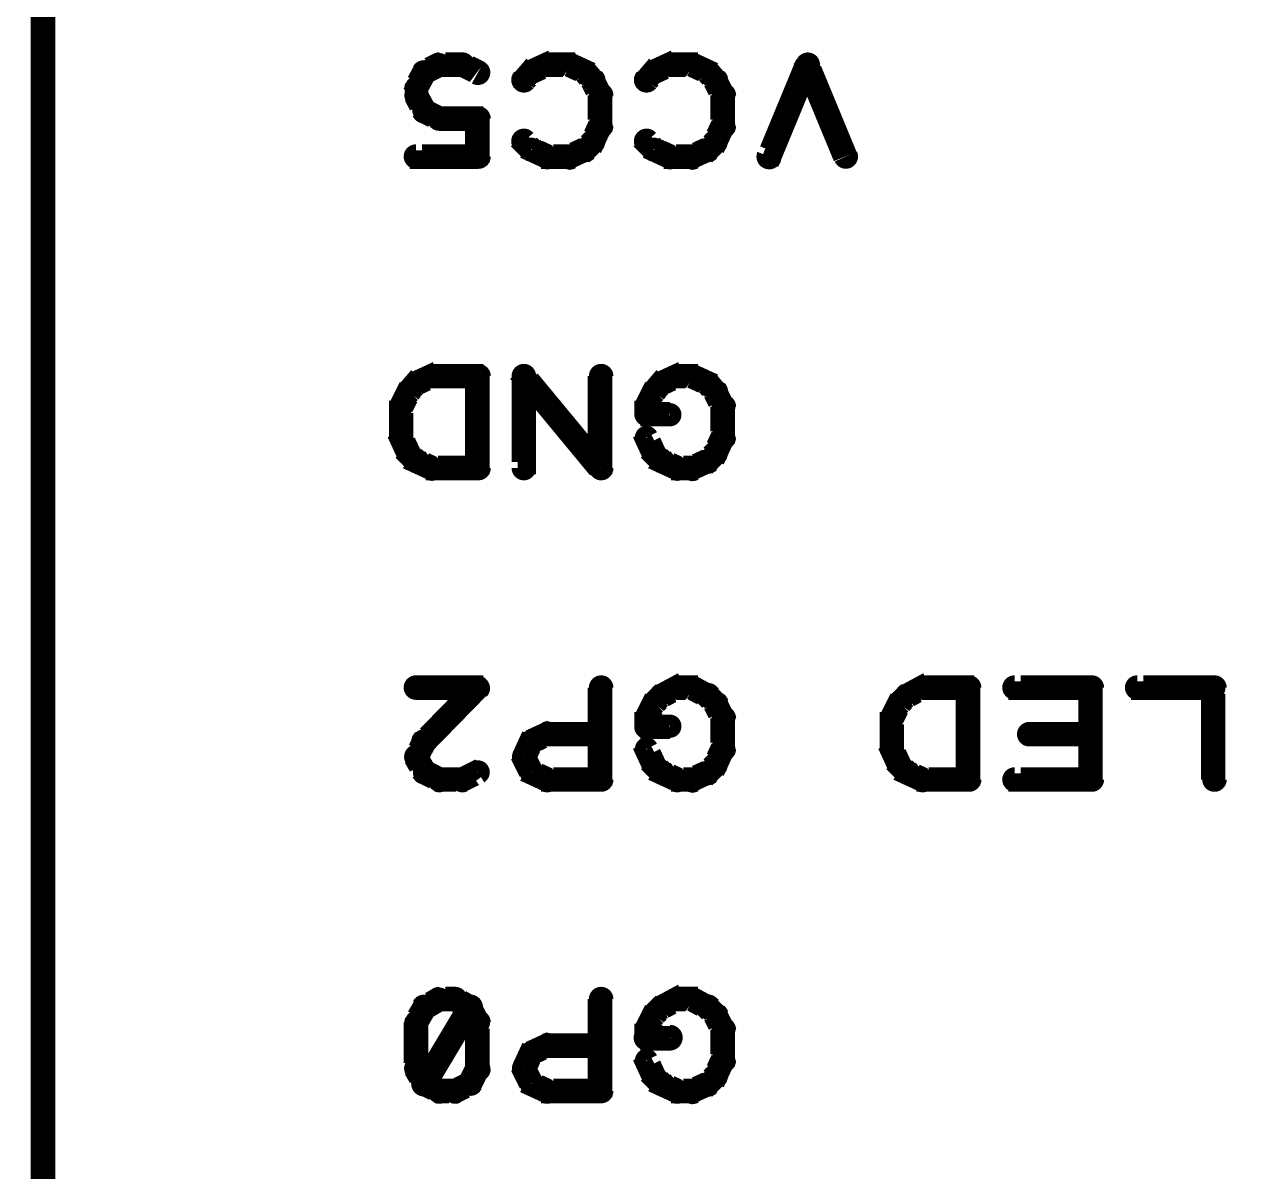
# Model space of a CAD drawing. Extents: x -1.7 to 62.6, y -2.2 to 33.2.
# Drawn here: x 29.69 to 39.73, y 15.56 to 24.91 of the extents above; entities that cross this region are included whole.
import ezdxf

# ---------------------------------------------------------------- set-up
doc = ezdxf.new("R2010")
doc.units = 0
doc.layers.add('TOP_SILK', color=1, linetype='CONTINUOUS')

msp = doc.modelspace()

# ---------------------------------------------------------------- linework, layer by layer
at = {"layer": 'TOP_SILK', "color": 2}
for points in [[(29.84, 0, 0.2, 0.2, 0), (29.84, 33.02, 0, 0, 0), (29.84, 33.02, 0.1, 0.1, 0), (29.8, 33.02, 0.1, 0.1, -1), (29.89, 33.02, 0, 0, 0), (29.84, 32.97, 0.1, 0.1, -1), (29.84, 33.07, 0, 0, 0), (29.84, 33.02, 0, 0, 0), (29.84, 33.02, 0.2, 0.2, 0), (55.24, 33.02, 0.2, 0.2, 0)], [(33.09, 24.53, 0.1, 0.1, 1), (33.05, 24.62, 0, 0, 0), (33.07, 24.58, 0, 0, 0), (33.07, 24.58, 0.2, 0.2, 0), (32.95, 24.52, 0.2, 0.2, 0), (32.95, 24.52, 0, 0, 0), (32.95, 24.52, 0.1, 0.1, 0), (32.93, 24.56, 0.1, 0.1, 1), (32.97, 24.47, 0, 0, 0)], [(33.26, 24.53, 0.1, 0.1, 1), (33.26, 24.63, 0, 0, 0), (33.26, 24.58, 0, 0, 0), (33.26, 24.58, 0.2, 0.2, 0), (33.07, 24.58, 0.2, 0.2, 0), (33.07, 24.58, 0, 0, 0), (33.07, 24.58, 0.1, 0.1, 0), (33.07, 24.63, 0.1, 0.1, 1), (33.07, 24.53, 0, 0, 0)], [(33.36, 24.47, 0.1, 0.1, 1), (33.41, 24.56, 0, 0, 0), (33.38, 24.52, 0, 0, 0), (33.38, 24.52, 0.2, 0.2, 0), (33.26, 24.58, 0.2, 0.2, 0), (33.26, 24.58, 0, 0, 0), (33.26, 24.58, 0.1, 0.1, 0), (33.28, 24.62, 0.1, 0.1, 1), (33.24, 24.53, 0, 0, 0)], [(33.8, 24.56, 0.1, 0.1, 1), (33.84, 24.47, 0, 0, 0), (33.82, 24.52, 0, 0, 0), (33.82, 24.52, 0.2, 0.2, 0), (33.95, 24.58, 0.2, 0.2, 0), (33.95, 24.58, 0, 0, 0), (33.95, 24.58, 0.1, 0.1, 0), (33.97, 24.53, 0.1, 0.1, 1), (33.93, 24.62, 0, 0, 0)], [(33.95, 24.63, 0.1, 0.1, 1), (33.95, 24.53, 0, 0, 0), (33.95, 24.58, 0, 0, 0), (33.95, 24.58, 0.2, 0.2, 0), (34.13, 24.58, 0.2, 0.2, 0), (34.13, 24.58, 0, 0, 0), (34.13, 24.58, 0.1, 0.1, 0), (34.13, 24.53, 0.1, 0.1, 1), (34.13, 24.63, 0, 0, 0)], [(34.16, 24.62, 0.1, 0.1, 1), (34.11, 24.53, 0, 0, 0), (34.13, 24.58, 0, 0, 0), (34.13, 24.58, 0.2, 0.2, 0), (34.26, 24.52, 0.2, 0.2, 0), (34.26, 24.52, 0, 0, 0), (34.26, 24.52, 0.1, 0.1, 0), (34.24, 24.47, 0.1, 0.1, 1), (34.28, 24.56, 0, 0, 0)], [(34.8, 24.56, 0.1, 0.1, 1), (34.84, 24.47, 0, 0, 0), (34.82, 24.52, 0, 0, 0), (34.82, 24.52, 0.2, 0.2, 0), (34.95, 24.58, 0.2, 0.2, 0), (34.95, 24.58, 0, 0, 0), (34.95, 24.58, 0.1, 0.1, 0), (34.97, 24.53, 0.1, 0.1, 1), (34.93, 24.62, 0, 0, 0)], [(34.95, 24.63, 0.1, 0.1, 1), (34.95, 24.53, 0, 0, 0), (34.95, 24.58, 0, 0, 0), (34.95, 24.58, 0.2, 0.2, 0), (35.13, 24.58, 0.2, 0.2, 0), (35.13, 24.58, 0, 0, 0), (35.13, 24.58, 0.1, 0.1, 0), (35.13, 24.53, 0.1, 0.1, 1), (35.13, 24.63, 0, 0, 0)], [(35.16, 24.62, 0.1, 0.1, 1), (35.11, 24.53, 0, 0, 0), (35.13, 24.58, 0, 0, 0), (35.13, 24.58, 0.2, 0.2, 0), (35.26, 24.52, 0.2, 0.2, 0), (35.26, 24.52, 0, 0, 0), (35.26, 24.52, 0.1, 0.1, 0), (35.24, 24.47, 0.1, 0.1, 1), (35.28, 24.56, 0, 0, 0)], [(36.12, 24.56, 0.1, 0.1, 1), (36.03, 24.6, 0, 0, 0), (36.07, 24.58, 0, 0, 0), (36.07, 24.58, 0.2, 0.2, 0), (35.76, 23.83, 0.2, 0.2, 0), (35.76, 23.83, 0, 0, 0), (35.76, 23.83, 0.1, 0.1, 0), (35.71, 23.85, 0.1, 0.1, 1), (35.81, 23.81, 0, 0, 0)], [(36.34, 23.81, 0.1, 0.1, 1), (36.43, 23.85, 0, 0, 0), (36.38, 23.83, 0, 0, 0), (36.38, 23.83, 0.2, 0.2, 0), (36.07, 24.58, 0.2, 0.2, 0), (36.07, 24.58, 0, 0, 0), (36.07, 24.58, 0.1, 0.1, 0), (36.12, 24.6, 0.1, 0.1, 1), (36.03, 24.56, 0, 0, 0)], [(32.99, 24.49, 0.1, 0.1, 1), (32.9, 24.54, 0, 0, 0), (32.95, 24.52, 0, 0, 0), (32.95, 24.52, 0.2, 0.2, 0), (32.88, 24.39, 0.2, 0.2, 0), (32.88, 24.39, 0, 0, 0), (32.88, 24.39, 0.1, 0.1, 0), (32.84, 24.41, 0.1, 0.1, 1), (32.93, 24.37, 0, 0, 0)], [(33.72, 24.49, 0.1, 0.1, 1), (33.8, 24.42, 0, 0, 0), (33.76, 24.45, 0, 0, 0), (33.76, 24.45, 0.2, 0.2, 0), (33.82, 24.52, 0.2, 0.2, 0), (33.82, 24.52, 0, 0, 0), (33.82, 24.52, 0.1, 0.1, 0), (33.86, 24.48, 0.1, 0.1, 1), (33.79, 24.55, 0, 0, 0)], [(34.3, 24.55, 0.1, 0.1, 1), (34.22, 24.48, 0, 0, 0), (34.26, 24.52, 0, 0, 0), (34.26, 24.52, 0.2, 0.2, 0), (34.32, 24.45, 0.2, 0.2, 0), (34.32, 24.45, 0, 0, 0), (34.32, 24.45, 0.1, 0.1, 0), (34.29, 24.42, 0.1, 0.1, 1), (34.36, 24.49, 0, 0, 0)], [(34.72, 24.49, 0.1, 0.1, 1), (34.8, 24.42, 0, 0, 0), (34.76, 24.45, 0, 0, 0), (34.76, 24.45, 0.2, 0.2, 0), (34.82, 24.52, 0.2, 0.2, 0), (34.82, 24.52, 0, 0, 0), (34.82, 24.52, 0.1, 0.1, 0), (34.86, 24.48, 0.1, 0.1, 1), (34.79, 24.55, 0, 0, 0)], [(35.3, 24.55, 0.1, 0.1, 1), (35.22, 24.48, 0, 0, 0), (35.26, 24.52, 0, 0, 0), (35.26, 24.52, 0.2, 0.2, 0), (35.32, 24.45, 0.2, 0.2, 0), (35.32, 24.45, 0, 0, 0), (35.32, 24.45, 0.1, 0.1, 0), (35.29, 24.42, 0.1, 0.1, 1), (35.36, 24.49, 0, 0, 0)], [(32.94, 24.39, 0.1, 0.1, 1), (32.84, 24.39, 0, 0, 0), (32.88, 24.39, 0, 0, 0), (32.88, 24.39, 0.2, 0.2, 0), (32.88, 24.33, 0.2, 0.2, 0), (32.88, 24.33, 0, 0, 0), (32.88, 24.33, 0.1, 0.1, 0), (32.84, 24.33, 0.1, 0.1, 1), (32.94, 24.33, 0, 0, 0)], [(34.37, 24.47, 0.1, 0.1, 1), (34.28, 24.43, 0, 0, 0), (34.32, 24.45, 0, 0, 0), (34.32, 24.45, 0.2, 0.2, 0), (34.38, 24.33, 0.2, 0.2, 0), (34.38, 24.33, 0, 0, 0), (34.38, 24.33, 0.1, 0.1, 0), (34.34, 24.31, 0.1, 0.1, 1), (34.43, 24.35, 0, 0, 0)], [(35.37, 24.47, 0.1, 0.1, 1), (35.28, 24.43, 0, 0, 0), (35.32, 24.45, 0, 0, 0), (35.32, 24.45, 0.2, 0.2, 0), (35.38, 24.33, 0.2, 0.2, 0), (35.38, 24.33, 0, 0, 0), (35.38, 24.33, 0.1, 0.1, 0), (35.34, 24.31, 0.1, 0.1, 1), (35.43, 24.35, 0, 0, 0)], [(32.93, 24.35, 0.1, 0.1, 1), (32.84, 24.31, 0, 0, 0), (32.88, 24.33, 0, 0, 0), (32.88, 24.33, 0.2, 0.2, 0), (32.95, 24.2, 0.2, 0.2, 0), (32.95, 24.2, 0, 0, 0), (32.95, 24.2, 0.1, 0.1, 0), (32.9, 24.18, 0.1, 0.1, 1), (32.99, 24.22, 0, 0, 0)], [(34.44, 24.33, 0.1, 0.1, 1), (34.34, 24.33, 0, 0, 0), (34.38, 24.33, 0, 0, 0), (34.38, 24.33, 0.2, 0.2, 0), (34.38, 24.08, 0.2, 0.2, 0), (34.38, 24.08, 0, 0, 0), (34.38, 24.08, 0.1, 0.1, 0), (34.34, 24.08, 0.1, 0.1, 1), (34.44, 24.08, 0, 0, 0)], [(35.44, 24.33, 0.1, 0.1, 1), (35.34, 24.33, 0, 0, 0), (35.38, 24.33, 0, 0, 0), (35.38, 24.33, 0.2, 0.2, 0), (35.38, 24.08, 0.2, 0.2, 0), (35.38, 24.08, 0, 0, 0), (35.38, 24.08, 0.1, 0.1, 0), (35.34, 24.08, 0.1, 0.1, 1), (35.44, 24.08, 0, 0, 0)], [(32.97, 24.25, 0.1, 0.1, 1), (32.93, 24.16, 0, 0, 0), (32.95, 24.2, 0, 0, 0), (32.95, 24.2, 0.2, 0.2, 0), (33.07, 24.14, 0.2, 0.2, 0), (33.07, 24.14, 0, 0, 0), (33.07, 24.14, 0.1, 0.1, 0), (33.05, 24.1, 0.1, 0.1, 1), (33.09, 24.18, 0, 0, 0)], [(33.07, 24.19, 0.1, 0.1, 1), (33.07, 24.09, 0, 0, 0), (33.07, 24.14, 0, 0, 0), (33.07, 24.14, 0.2, 0.2, 0), (33.38, 24.14, 0.2, 0.2, 0), (33.38, 24.14, 0, 0, 0), (33.38, 24.14, 0.1, 0.1, 0), (33.38, 24.09, 0.1, 0.1, 1), (33.38, 24.19, 0, 0, 0)], [(33.44, 24.14, 0.1, 0.1, 1), (33.34, 24.14, 0, 0, 0), (33.38, 24.14, 0, 0, 0), (33.38, 24.14, 0.2, 0.2, 0), (33.38, 23.83, 0.2, 0.2, 0), (33.38, 23.83, 0, 0, 0), (33.38, 23.83, 0.1, 0.1, 0), (33.34, 23.83, 0.1, 0.1, 1), (33.44, 23.83, 0, 0, 0)], [(34.43, 24.06, 0.1, 0.1, 1), (34.34, 24.1, 0, 0, 0), (34.38, 24.08, 0, 0, 0), (34.38, 24.08, 0.2, 0.2, 0), (34.32, 23.95, 0.2, 0.2, 0), (34.32, 23.95, 0, 0, 0), (34.32, 23.95, 0.1, 0.1, 0), (34.28, 23.97, 0.1, 0.1, 1), (34.37, 23.93, 0, 0, 0)], [(35.43, 24.06, 0.1, 0.1, 1), (35.34, 24.1, 0, 0, 0), (35.38, 24.08, 0, 0, 0), (35.38, 24.08, 0.2, 0.2, 0), (35.32, 23.95, 0.2, 0.2, 0), (35.32, 23.95, 0, 0, 0), (35.32, 23.95, 0.1, 0.1, 0), (35.28, 23.97, 0.1, 0.1, 1), (35.37, 23.93, 0, 0, 0)], [(33.79, 23.85, 0.1, 0.1, 1), (33.86, 23.93, 0, 0, 0), (33.82, 23.89, 0, 0, 0), (33.82, 23.89, 0.2, 0.2, 0), (33.76, 23.95, 0.2, 0.2, 0), (33.76, 23.95, 0, 0, 0), (33.76, 23.95, 0.1, 0.1, 0), (33.8, 23.99, 0.1, 0.1, 1), (33.72, 23.92, 0, 0, 0)], [(34.36, 23.92, 0.1, 0.1, 1), (34.29, 23.99, 0, 0, 0), (34.32, 23.95, 0, 0, 0), (34.32, 23.95, 0.2, 0.2, 0), (34.26, 23.89, 0.2, 0.2, 0), (34.26, 23.89, 0, 0, 0), (34.26, 23.89, 0.1, 0.1, 0), (34.22, 23.93, 0.1, 0.1, 1), (34.3, 23.85, 0, 0, 0)], [(34.79, 23.85, 0.1, 0.1, 1), (34.86, 23.93, 0, 0, 0), (34.82, 23.89, 0, 0, 0), (34.82, 23.89, 0.2, 0.2, 0), (34.76, 23.95, 0.2, 0.2, 0), (34.76, 23.95, 0, 0, 0), (34.76, 23.95, 0.1, 0.1, 0), (34.8, 23.99, 0.1, 0.1, 1), (34.72, 23.92, 0, 0, 0)], [(35.36, 23.92, 0.1, 0.1, 1), (35.29, 23.99, 0, 0, 0), (35.32, 23.95, 0, 0, 0), (35.32, 23.95, 0.2, 0.2, 0), (35.26, 23.89, 0.2, 0.2, 0), (35.26, 23.89, 0, 0, 0), (35.26, 23.89, 0.1, 0.1, 0), (35.22, 23.93, 0.1, 0.1, 1), (35.3, 23.85, 0, 0, 0)], [(33.93, 23.78, 0.1, 0.1, 1), (33.97, 23.87, 0, 0, 0), (33.95, 23.83, 0, 0, 0), (33.95, 23.83, 0.2, 0.2, 0), (33.82, 23.89, 0.2, 0.2, 0), (33.82, 23.89, 0, 0, 0), (33.82, 23.89, 0.1, 0.1, 0), (33.84, 23.93, 0.1, 0.1, 1), (33.8, 23.85, 0, 0, 0)], [(34.28, 23.85, 0.1, 0.1, 1), (34.24, 23.93, 0, 0, 0), (34.26, 23.89, 0, 0, 0), (34.26, 23.89, 0.2, 0.2, 0), (34.13, 23.83, 0.2, 0.2, 0), (34.13, 23.83, 0, 0, 0), (34.13, 23.83, 0.1, 0.1, 0), (34.11, 23.87, 0.1, 0.1, 1), (34.16, 23.78, 0, 0, 0)], [(34.93, 23.78, 0.1, 0.1, 1), (34.97, 23.87, 0, 0, 0), (34.95, 23.83, 0, 0, 0), (34.95, 23.83, 0.2, 0.2, 0), (34.82, 23.89, 0.2, 0.2, 0), (34.82, 23.89, 0, 0, 0), (34.82, 23.89, 0.1, 0.1, 0), (34.84, 23.93, 0.1, 0.1, 1), (34.8, 23.85, 0, 0, 0)], [(35.28, 23.85, 0.1, 0.1, 1), (35.24, 23.93, 0, 0, 0), (35.26, 23.89, 0, 0, 0), (35.26, 23.89, 0.2, 0.2, 0), (35.13, 23.83, 0.2, 0.2, 0), (35.13, 23.83, 0, 0, 0), (35.13, 23.83, 0.1, 0.1, 0), (35.11, 23.87, 0.1, 0.1, 1), (35.16, 23.78, 0, 0, 0)], [(33.38, 23.78, 0.1, 0.1, 1), (33.38, 23.88, 0, 0, 0), (33.38, 23.83, 0, 0, 0), (33.38, 23.83, 0.2, 0.2, 0), (32.88, 23.83, 0.2, 0.2, 0), (32.88, 23.83, 0, 0, 0), (32.88, 23.83, 0.1, 0.1, 0), (32.88, 23.88, 0.1, 0.1, 1), (32.88, 23.78, 0, 0, 0)], [(34.13, 23.78, 0.1, 0.1, 1), (34.13, 23.88, 0, 0, 0), (34.13, 23.83, 0, 0, 0), (34.13, 23.83, 0.2, 0.2, 0), (33.95, 23.83, 0.2, 0.2, 0), (33.95, 23.83, 0, 0, 0), (33.95, 23.83, 0.1, 0.1, 0), (33.95, 23.88, 0.1, 0.1, 1), (33.95, 23.78, 0, 0, 0)], [(35.13, 23.78, 0.1, 0.1, 1), (35.13, 23.88, 0, 0, 0), (35.13, 23.83, 0, 0, 0), (35.13, 23.83, 0.2, 0.2, 0), (34.95, 23.83, 0.2, 0.2, 0), (34.95, 23.83, 0, 0, 0), (34.95, 23.83, 0.1, 0.1, 0), (34.95, 23.88, 0.1, 0.1, 1), (34.95, 23.78, 0, 0, 0)], [(32.79, 21.95, 0.1, 0.1, 1), (32.86, 21.88, 0, 0, 0), (32.82, 21.91, 0, 0, 0), (32.82, 21.91, 0.2, 0.2, 0), (32.88, 21.98, 0.2, 0.2, 0), (32.88, 21.98, 0, 0, 0), (32.88, 21.98, 0.1, 0.1, 0), (32.92, 21.94, 0.1, 0.1, 1), (32.85, 22.01, 0, 0, 0)], [(32.86, 22.02, 0.1, 0.1, 1), (32.91, 21.93, 0, 0, 0), (32.88, 21.98, 0, 0, 0), (32.88, 21.98, 0.2, 0.2, 0), (33.01, 22.04, 0.2, 0.2, 0), (33.01, 22.04, 0, 0, 0), (33.01, 22.04, 0.1, 0.1, 0), (33.03, 21.99, 0.1, 0.1, 1), (32.99, 22.08, 0, 0, 0)], [(33.01, 22.09, 0.1, 0.1, 1), (33.01, 21.99, 0, 0, 0), (33.01, 22.04, 0, 0, 0), (33.01, 22.04, 0.2, 0.2, 0), (33.38, 22.04, 0.2, 0.2, 0), (33.38, 22.04, 0, 0, 0), (33.38, 22.04, 0.1, 0.1, 0), (33.38, 21.99, 0.1, 0.1, 1), (33.38, 22.09, 0, 0, 0)], [(33.44, 22.04, 0.1, 0.1, 1), (33.34, 22.04, 0, 0, 0), (33.38, 22.04, 0, 0, 0), (33.38, 22.04, 0.2, 0.2, 0), (33.38, 21.29, 0.2, 0.2, 0), (33.38, 21.29, 0, 0, 0), (33.38, 21.29, 0.1, 0.1, 0), (33.34, 21.29, 0.1, 0.1, 1), (33.44, 21.29, 0, 0, 0)], [(34.35, 21.26, 0.1, 0.1, 1), (34.42, 21.32, 0, 0, 0), (34.38, 21.29, 0, 0, 0), (34.38, 21.29, 0.2, 0.2, 0), (33.76, 22.04, 0.2, 0.2, 0), (33.76, 22.04, 0, 0, 0), (33.76, 22.04, 0.1, 0.1, 0), (33.8, 22.07, 0.1, 0.1, 1), (33.72, 22.01, 0, 0, 0)], [(33.81, 22.04, 0.1, 0.1, 1), (33.71, 22.04, 0, 0, 0), (33.76, 22.04, 0, 0, 0), (33.76, 22.04, 0.2, 0.2, 0), (33.76, 21.29, 0.2, 0.2, 0), (33.76, 21.29, 0, 0, 0), (33.76, 21.29, 0.1, 0.1, 0), (33.71, 21.29, 0.1, 0.1, 1), (33.81, 21.29, 0, 0, 0)], [(34.44, 22.04, 0.1, 0.1, 1), (34.34, 22.04, 0, 0, 0), (34.38, 22.04, 0, 0, 0), (34.38, 22.04, 0.2, 0.2, 0), (34.38, 21.29, 0.2, 0.2, 0), (34.38, 21.29, 0, 0, 0), (34.38, 21.29, 0.1, 0.1, 0), (34.34, 21.29, 0.1, 0.1, 1), (34.44, 21.29, 0, 0, 0)], [(34.79, 21.95, 0.1, 0.1, 1), (34.86, 21.88, 0, 0, 0), (34.82, 21.91, 0, 0, 0), (34.82, 21.91, 0.2, 0.2, 0), (34.88, 21.98, 0.2, 0.2, 0), (34.88, 21.98, 0, 0, 0), (34.88, 21.98, 0.1, 0.1, 0), (34.92, 21.94, 0.1, 0.1, 1), (34.85, 22.01, 0, 0, 0)], [(34.86, 22.02, 0.1, 0.1, 1), (34.91, 21.93, 0, 0, 0), (34.88, 21.98, 0, 0, 0), (34.88, 21.98, 0.2, 0.2, 0), (35.01, 22.04, 0.2, 0.2, 0), (35.01, 22.04, 0, 0, 0), (35.01, 22.04, 0.1, 0.1, 0), (35.03, 21.99, 0.1, 0.1, 1), (34.99, 22.08, 0, 0, 0)], [(35.01, 22.09, 0.1, 0.1, 1), (35.01, 21.99, 0, 0, 0), (35.01, 22.04, 0, 0, 0), (35.01, 22.04, 0.2, 0.2, 0), (35.13, 22.04, 0.2, 0.2, 0), (35.13, 22.04, 0, 0, 0), (35.13, 22.04, 0.1, 0.1, 0), (35.13, 21.99, 0.1, 0.1, 1), (35.13, 22.09, 0, 0, 0)], [(35.16, 22.08, 0.1, 0.1, 1), (35.11, 21.99, 0, 0, 0), (35.13, 22.04, 0, 0, 0), (35.13, 22.04, 0.2, 0.2, 0), (35.26, 21.98, 0.2, 0.2, 0), (35.26, 21.98, 0, 0, 0), (35.26, 21.98, 0.1, 0.1, 0), (35.24, 21.93, 0.1, 0.1, 1), (35.28, 22.02, 0, 0, 0)], [(35.3, 22.01, 0.1, 0.1, 1), (35.22, 21.94, 0, 0, 0), (35.26, 21.98, 0, 0, 0), (35.26, 21.98, 0.2, 0.2, 0), (35.32, 21.91, 0.2, 0.2, 0), (35.32, 21.91, 0, 0, 0), (35.32, 21.91, 0.1, 0.1, 0), (35.29, 21.88, 0.1, 0.1, 1), (35.36, 21.95, 0, 0, 0)], [(32.72, 21.81, 0.1, 0.1, 1), (32.8, 21.77, 0, 0, 0), (32.76, 21.79, 0, 0, 0), (32.76, 21.79, 0.2, 0.2, 0), (32.82, 21.91, 0.2, 0.2, 0), (32.82, 21.91, 0, 0, 0), (32.82, 21.91, 0.1, 0.1, 0), (32.87, 21.89, 0.1, 0.1, 1), (32.78, 21.93, 0, 0, 0)], [(34.72, 21.81, 0.1, 0.1, 1), (34.8, 21.77, 0, 0, 0), (34.76, 21.79, 0, 0, 0), (34.76, 21.79, 0.2, 0.2, 0), (34.82, 21.91, 0.2, 0.2, 0), (34.82, 21.91, 0, 0, 0), (34.82, 21.91, 0.1, 0.1, 0), (34.87, 21.89, 0.1, 0.1, 1), (34.78, 21.93, 0, 0, 0)], [(35.37, 21.93, 0.1, 0.1, 1), (35.28, 21.89, 0, 0, 0), (35.32, 21.91, 0, 0, 0), (35.32, 21.91, 0.2, 0.2, 0), (35.38, 21.79, 0.2, 0.2, 0), (35.38, 21.79, 0, 0, 0), (35.38, 21.79, 0.1, 0.1, 0), (35.34, 21.77, 0.1, 0.1, 1), (35.43, 21.81, 0, 0, 0)], [(32.71, 21.54, 0.1, 0.1, 1), (32.81, 21.54, 0, 0, 0), (32.76, 21.54, 0, 0, 0), (32.76, 21.54, 0.2, 0.2, 0), (32.76, 21.79, 0.2, 0.2, 0), (32.76, 21.79, 0, 0, 0), (32.76, 21.79, 0.1, 0.1, 0), (32.81, 21.79, 0.1, 0.1, 1), (32.71, 21.79, 0, 0, 0)], [(34.71, 21.73, 0.1, 0.1, 1), (34.81, 21.73, 0, 0, 0), (34.76, 21.73, 0, 0, 0), (34.76, 21.73, 0.2, 0.2, 0), (34.76, 21.79, 0.2, 0.2, 0), (34.76, 21.79, 0, 0, 0), (34.76, 21.79, 0.1, 0.1, 0), (34.81, 21.79, 0.1, 0.1, 1), (34.71, 21.79, 0, 0, 0)], [(35.44, 21.79, 0.1, 0.1, 1), (35.34, 21.79, 0, 0, 0), (35.38, 21.79, 0, 0, 0), (35.38, 21.79, 0.2, 0.2, 0), (35.38, 21.54, 0.2, 0.2, 0), (35.38, 21.54, 0, 0, 0), (35.38, 21.54, 0.1, 0.1, 0), (35.34, 21.54, 0.1, 0.1, 1), (35.44, 21.54, 0, 0, 0)], [(34.95, 21.68, 0.1, 0.1, 1), (34.95, 21.77, 0, 0, 0), (34.95, 21.73, 0, 0, 0), (34.95, 21.73, 0.2, 0.2, 0), (34.76, 21.73, 0.2, 0.2, 0), (34.76, 21.73, 0, 0, 0), (34.76, 21.73, 0.1, 0.1, 0), (34.76, 21.77, 0.1, 0.1, 1), (34.76, 21.68, 0, 0, 0)], [(32.78, 21.39, 0.1, 0.1, 1), (32.87, 21.43, 0, 0, 0), (32.82, 21.41, 0, 0, 0), (32.82, 21.41, 0.2, 0.2, 0), (32.76, 21.54, 0.2, 0.2, 0), (32.76, 21.54, 0, 0, 0), (32.76, 21.54, 0.1, 0.1, 0), (32.8, 21.56, 0.1, 0.1, 1), (32.72, 21.52, 0, 0, 0)], [(34.78, 21.39, 0.1, 0.1, 1), (34.87, 21.43, 0, 0, 0), (34.82, 21.41, 0, 0, 0), (34.82, 21.41, 0.2, 0.2, 0), (34.76, 21.54, 0.2, 0.2, 0), (34.76, 21.54, 0, 0, 0), (34.76, 21.54, 0.1, 0.1, 0), (34.8, 21.56, 0.1, 0.1, 1), (34.72, 21.52, 0, 0, 0)], [(35.43, 21.52, 0.1, 0.1, 1), (35.34, 21.56, 0, 0, 0), (35.38, 21.54, 0, 0, 0), (35.38, 21.54, 0.2, 0.2, 0), (35.32, 21.41, 0.2, 0.2, 0), (35.32, 21.41, 0, 0, 0), (35.32, 21.41, 0.1, 0.1, 0), (35.28, 21.43, 0.1, 0.1, 1), (35.37, 21.39, 0, 0, 0)], [(32.85, 21.31, 0.1, 0.1, 1), (32.92, 21.39, 0, 0, 0), (32.88, 21.35, 0, 0, 0), (32.88, 21.35, 0.2, 0.2, 0), (32.82, 21.41, 0.2, 0.2, 0), (32.82, 21.41, 0, 0, 0), (32.82, 21.41, 0.1, 0.1, 0), (32.86, 21.45, 0.1, 0.1, 1), (32.79, 21.38, 0, 0, 0)], [(32.99, 21.24, 0.1, 0.1, 1), (33.03, 21.33, 0, 0, 0), (33.01, 21.29, 0, 0, 0), (33.01, 21.29, 0.2, 0.2, 0), (32.88, 21.35, 0.2, 0.2, 0), (32.88, 21.35, 0, 0, 0), (32.88, 21.35, 0.1, 0.1, 0), (32.91, 21.39, 0.1, 0.1, 1), (32.86, 21.31, 0, 0, 0)], [(34.85, 21.31, 0.1, 0.1, 1), (34.92, 21.39, 0, 0, 0), (34.88, 21.35, 0, 0, 0), (34.88, 21.35, 0.2, 0.2, 0), (34.82, 21.41, 0.2, 0.2, 0), (34.82, 21.41, 0, 0, 0), (34.82, 21.41, 0.1, 0.1, 0), (34.86, 21.45, 0.1, 0.1, 1), (34.79, 21.38, 0, 0, 0)], [(34.99, 21.24, 0.1, 0.1, 1), (35.03, 21.33, 0, 0, 0), (35.01, 21.29, 0, 0, 0), (35.01, 21.29, 0.2, 0.2, 0), (34.88, 21.35, 0.2, 0.2, 0), (34.88, 21.35, 0, 0, 0), (34.88, 21.35, 0.1, 0.1, 0), (34.91, 21.39, 0.1, 0.1, 1), (34.86, 21.31, 0, 0, 0)], [(35.28, 21.31, 0.1, 0.1, 1), (35.24, 21.39, 0, 0, 0), (35.26, 21.35, 0, 0, 0), (35.26, 21.35, 0.2, 0.2, 0), (35.13, 21.29, 0.2, 0.2, 0), (35.13, 21.29, 0, 0, 0), (35.13, 21.29, 0.1, 0.1, 0), (35.11, 21.33, 0.1, 0.1, 1), (35.16, 21.24, 0, 0, 0)], [(35.36, 21.38, 0.1, 0.1, 1), (35.29, 21.45, 0, 0, 0), (35.32, 21.41, 0, 0, 0), (35.32, 21.41, 0.2, 0.2, 0), (35.26, 21.35, 0.2, 0.2, 0), (35.26, 21.35, 0, 0, 0), (35.26, 21.35, 0.1, 0.1, 0), (35.22, 21.39, 0.1, 0.1, 1), (35.3, 21.31, 0, 0, 0)], [(33.38, 21.24, 0.1, 0.1, 1), (33.38, 21.34, 0, 0, 0), (33.38, 21.29, 0, 0, 0), (33.38, 21.29, 0.2, 0.2, 0), (33.01, 21.29, 0.2, 0.2, 0), (33.01, 21.29, 0, 0, 0), (33.01, 21.29, 0.1, 0.1, 0), (33.01, 21.34, 0.1, 0.1, 1), (33.01, 21.24, 0, 0, 0)], [(35.13, 21.24, 0.1, 0.1, 1), (35.13, 21.34, 0, 0, 0), (35.13, 21.29, 0, 0, 0), (35.13, 21.29, 0.2, 0.2, 0), (35.01, 21.29, 0.2, 0.2, 0), (35.01, 21.29, 0, 0, 0), (35.01, 21.29, 0.1, 0.1, 0), (35.01, 21.34, 0.1, 0.1, 1), (35.01, 21.24, 0, 0, 0)], [(32.88, 19.55, 0.1, 0.1, 1), (32.88, 19.45, 0, 0, 0), (32.88, 19.5, 0, 0, 0), (32.88, 19.5, 0.2, 0.2, 0), (33.38, 19.5, 0.2, 0.2, 0), (33.38, 19.5, 0, 0, 0), (33.38, 19.5, 0.1, 0.1, 0), (33.38, 19.45, 0.1, 0.1, 1), (33.38, 19.55, 0, 0, 0)], [(33.42, 19.46, 0.1, 0.1, 1), (33.35, 19.53, 0, 0, 0), (33.38, 19.5, 0, 0, 0), (33.38, 19.5, 0.2, 0.2, 0), (32.95, 19.06, 0.2, 0.2, 0), (32.95, 19.06, 0, 0, 0), (32.95, 19.06, 0.1, 0.1, 0), (32.91, 19.1, 0.1, 0.1, 1), (32.98, 19.02, 0, 0, 0)], [(34.44, 19.5, 0.1, 0.1, 1), (34.34, 19.5, 0, 0, 0), (34.38, 19.5, 0, 0, 0), (34.38, 19.5, 0.2, 0.2, 0), (34.38, 18.75, 0.2, 0.2, 0), (34.38, 18.75, 0, 0, 0), (34.38, 18.75, 0.1, 0.1, 0), (34.34, 18.75, 0.1, 0.1, 1), (34.44, 18.75, 0, 0, 0)], [(34.79, 19.41, 0.1, 0.1, 1), (34.86, 19.34, 0, 0, 0), (34.82, 19.37, 0, 0, 0), (34.82, 19.37, 0.2, 0.2, 0), (34.88, 19.43, 0.2, 0.2, 0), (34.88, 19.43, 0, 0, 0), (34.88, 19.43, 0.1, 0.1, 0), (34.92, 19.4, 0.1, 0.1, 1), (34.85, 19.47, 0, 0, 0)], [(34.86, 19.48, 0.1, 0.1, 1), (34.91, 19.39, 0, 0, 0), (34.88, 19.43, 0, 0, 0), (34.88, 19.43, 0.2, 0.2, 0), (35.01, 19.5, 0.2, 0.2, 0), (35.01, 19.5, 0, 0, 0), (35.01, 19.5, 0.1, 0.1, 0), (35.03, 19.45, 0.1, 0.1, 1), (34.99, 19.54, 0, 0, 0)], [(35.01, 19.55, 0.1, 0.1, 1), (35.01, 19.45, 0, 0, 0), (35.01, 19.5, 0, 0, 0), (35.01, 19.5, 0.2, 0.2, 0), (35.13, 19.5, 0.2, 0.2, 0), (35.13, 19.5, 0, 0, 0), (35.13, 19.5, 0.1, 0.1, 0), (35.13, 19.45, 0.1, 0.1, 1), (35.13, 19.55, 0, 0, 0)], [(35.16, 19.54, 0.1, 0.1, 1), (35.11, 19.45, 0, 0, 0), (35.13, 19.5, 0, 0, 0), (35.13, 19.5, 0.2, 0.2, 0), (35.26, 19.43, 0.2, 0.2, 0), (35.26, 19.43, 0, 0, 0), (35.26, 19.43, 0.1, 0.1, 0), (35.24, 19.39, 0.1, 0.1, 1), (35.28, 19.48, 0, 0, 0)], [(35.3, 19.47, 0.1, 0.1, 1), (35.22, 19.4, 0, 0, 0), (35.26, 19.43, 0, 0, 0), (35.26, 19.43, 0.2, 0.2, 0), (35.32, 19.37, 0.2, 0.2, 0), (35.32, 19.37, 0, 0, 0), (35.32, 19.37, 0.1, 0.1, 0), (35.29, 19.34, 0.1, 0.1, 1), (35.36, 19.41, 0, 0, 0)], [(36.79, 19.41, 0.1, 0.1, 1), (36.86, 19.34, 0, 0, 0), (36.82, 19.37, 0, 0, 0), (36.82, 19.37, 0.2, 0.2, 0), (36.88, 19.43, 0.2, 0.2, 0), (36.88, 19.43, 0, 0, 0), (36.88, 19.43, 0.1, 0.1, 0), (36.92, 19.4, 0.1, 0.1, 1), (36.85, 19.47, 0, 0, 0)], [(36.86, 19.48, 0.1, 0.1, 1), (36.91, 19.39, 0, 0, 0), (36.88, 19.43, 0, 0, 0), (36.88, 19.43, 0.2, 0.2, 0), (37.01, 19.5, 0.2, 0.2, 0), (37.01, 19.5, 0, 0, 0), (37.01, 19.5, 0.1, 0.1, 0), (37.03, 19.45, 0.1, 0.1, 1), (36.99, 19.54, 0, 0, 0)], [(37.01, 19.55, 0.1, 0.1, 1), (37.01, 19.45, 0, 0, 0), (37.01, 19.5, 0, 0, 0), (37.01, 19.5, 0.2, 0.2, 0), (37.38, 19.5, 0.2, 0.2, 0), (37.38, 19.5, 0, 0, 0), (37.38, 19.5, 0.1, 0.1, 0), (37.38, 19.45, 0.1, 0.1, 1), (37.38, 19.55, 0, 0, 0)], [(37.44, 19.5, 0.1, 0.1, 1), (37.34, 19.5, 0, 0, 0), (37.38, 19.5, 0, 0, 0), (37.38, 19.5, 0.2, 0.2, 0), (37.38, 18.75, 0.2, 0.2, 0), (37.38, 18.75, 0, 0, 0), (37.38, 18.75, 0.1, 0.1, 0), (37.34, 18.75, 0.1, 0.1, 1), (37.44, 18.75, 0, 0, 0)], [(38.38, 19.45, 0.1, 0.1, 1), (38.38, 19.55, 0, 0, 0), (38.38, 19.5, 0, 0, 0), (38.38, 19.5, 0.2, 0.2, 0), (37.76, 19.5, 0.2, 0.2, 0), (37.76, 19.5, 0, 0, 0), (37.76, 19.5, 0.1, 0.1, 0), (37.76, 19.55, 0.1, 0.1, 1), (37.76, 19.45, 0, 0, 0)], [(38.44, 19.5, 0.1, 0.1, 1), (38.34, 19.5, 0, 0, 0), (38.38, 19.5, 0, 0, 0), (38.38, 19.5, 0.2, 0.2, 0), (38.38, 18.75, 0.2, 0.2, 0), (38.38, 18.75, 0, 0, 0), (38.38, 18.75, 0.1, 0.1, 0), (38.34, 18.75, 0.1, 0.1, 1), (38.44, 18.75, 0, 0, 0)], [(39.38, 19.45, 0.1, 0.1, 1), (39.38, 19.55, 0, 0, 0), (39.38, 19.5, 0, 0, 0), (39.38, 19.5, 0.2, 0.2, 0), (38.76, 19.5, 0.2, 0.2, 0), (38.76, 19.5, 0, 0, 0), (38.76, 19.5, 0.1, 0.1, 0), (38.76, 19.55, 0.1, 0.1, 1), (38.76, 19.45, 0, 0, 0)], [(39.34, 18.75, 0.1, 0.1, 1), (39.44, 18.75, 0, 0, 0), (39.38, 18.75, 0, 0, 0), (39.38, 18.75, 0.2, 0.2, 0), (39.38, 19.5, 0.2, 0.2, 0), (39.38, 19.5, 0, 0, 0), (39.38, 19.5, 0.1, 0.1, 0), (39.44, 19.5, 0.1, 0.1, 1), (39.34, 19.5, 0, 0, 0)], [(34.72, 19.27, 0.1, 0.1, 1), (34.8, 19.23, 0, 0, 0), (34.76, 19.25, 0, 0, 0), (34.76, 19.25, 0.2, 0.2, 0), (34.82, 19.37, 0.2, 0.2, 0), (34.82, 19.37, 0, 0, 0), (34.82, 19.37, 0.1, 0.1, 0), (34.87, 19.35, 0.1, 0.1, 1), (34.78, 19.39, 0, 0, 0)], [(35.37, 19.39, 0.1, 0.1, 1), (35.28, 19.35, 0, 0, 0), (35.32, 19.37, 0, 0, 0), (35.32, 19.37, 0.2, 0.2, 0), (35.38, 19.25, 0.2, 0.2, 0), (35.38, 19.25, 0, 0, 0), (35.38, 19.25, 0.1, 0.1, 0), (35.34, 19.23, 0.1, 0.1, 1), (35.43, 19.27, 0, 0, 0)], [(36.72, 19.27, 0.1, 0.1, 1), (36.8, 19.23, 0, 0, 0), (36.76, 19.25, 0, 0, 0), (36.76, 19.25, 0.2, 0.2, 0), (36.82, 19.37, 0.2, 0.2, 0), (36.82, 19.37, 0, 0, 0), (36.82, 19.37, 0.1, 0.1, 0), (36.87, 19.35, 0.1, 0.1, 1), (36.78, 19.39, 0, 0, 0)], [(34.71, 19.18, 0.1, 0.1, 1), (34.81, 19.18, 0, 0, 0), (34.76, 19.18, 0, 0, 0), (34.76, 19.18, 0.2, 0.2, 0), (34.76, 19.25, 0.2, 0.2, 0), (34.76, 19.25, 0, 0, 0), (34.76, 19.25, 0.1, 0.1, 0), (34.81, 19.25, 0.1, 0.1, 1), (34.71, 19.25, 0, 0, 0)], [(35.44, 19.25, 0.1, 0.1, 1), (35.34, 19.25, 0, 0, 0), (35.38, 19.25, 0, 0, 0), (35.38, 19.25, 0.2, 0.2, 0), (35.38, 19, 0.2, 0.2, 0), (35.38, 19, 0, 0, 0), (35.38, 19, 0.1, 0.1, 0), (35.34, 19, 0.1, 0.1, 1), (35.44, 19, 0, 0, 0)], [(36.71, 19, 0.1, 0.1, 1), (36.81, 19, 0, 0, 0), (36.76, 19, 0, 0, 0), (36.76, 19, 0.2, 0.2, 0), (36.76, 19.25, 0.2, 0.2, 0), (36.76, 19.25, 0, 0, 0), (36.76, 19.25, 0.1, 0.1, 0), (36.81, 19.25, 0.1, 0.1, 1), (36.71, 19.25, 0, 0, 0)], [(34.95, 19.14, 0.1, 0.1, 1), (34.95, 19.23, 0, 0, 0), (34.95, 19.18, 0, 0, 0), (34.95, 19.18, 0.2, 0.2, 0), (34.76, 19.18, 0.2, 0.2, 0), (34.76, 19.18, 0, 0, 0), (34.76, 19.18, 0.1, 0.1, 0), (34.76, 19.23, 0.1, 0.1, 1), (34.76, 19.14, 0, 0, 0)], [(32.99, 19.04, 0.1, 0.1, 1), (32.9, 19.08, 0, 0, 0), (32.95, 19.06, 0, 0, 0), (32.95, 19.06, 0.2, 0.2, 0), (32.88, 18.93, 0.2, 0.2, 0), (32.88, 18.93, 0, 0, 0), (32.88, 18.93, 0.1, 0.1, 0), (32.84, 18.96, 0.1, 0.1, 1), (32.93, 18.91, 0, 0, 0)], [(33.72, 18.96, 0.1, 0.1, 1), (33.8, 18.91, 0, 0, 0), (33.76, 18.93, 0, 0, 0), (33.76, 18.93, 0.2, 0.2, 0), (33.82, 19.06, 0.2, 0.2, 0), (33.82, 19.06, 0, 0, 0), (33.82, 19.06, 0.1, 0.1, 0), (33.87, 19.04, 0.1, 0.1, 1), (33.78, 19.08, 0, 0, 0)], [(33.8, 19.1, 0.1, 0.1, 1), (33.84, 19.02, 0, 0, 0), (33.82, 19.06, 0, 0, 0), (33.82, 19.06, 0.2, 0.2, 0), (33.95, 19.12, 0.2, 0.2, 0), (33.95, 19.12, 0, 0, 0), (33.95, 19.12, 0.1, 0.1, 0), (33.97, 19.08, 0.1, 0.1, 1), (33.93, 19.17, 0, 0, 0)], [(33.95, 19.17, 0.1, 0.1, 1), (33.95, 19.07, 0, 0, 0), (33.95, 19.12, 0, 0, 0), (33.95, 19.12, 0.2, 0.2, 0), (34.38, 19.12, 0.2, 0.2, 0), (34.38, 19.12, 0, 0, 0), (34.38, 19.12, 0.1, 0.1, 0), (34.38, 19.07, 0.1, 0.1, 1), (34.38, 19.17, 0, 0, 0)], [(37.88, 19.17, 0.1, 0.1, 1), (37.88, 19.07, 0, 0, 0), (37.88, 19.12, 0, 0, 0), (37.88, 19.12, 0.2, 0.2, 0), (38.38, 19.12, 0.2, 0.2, 0), (38.38, 19.12, 0, 0, 0), (38.38, 19.12, 0.1, 0.1, 0), (38.38, 19.07, 0.1, 0.1, 1), (38.38, 19.17, 0, 0, 0)], [(32.93, 18.96, 0.1, 0.1, 1), (32.84, 18.91, 0, 0, 0), (32.88, 18.93, 0, 0, 0), (32.88, 18.93, 0.2, 0.2, 0), (32.95, 18.81, 0.2, 0.2, 0), (32.95, 18.81, 0, 0, 0), (32.95, 18.81, 0.1, 0.1, 0), (32.9, 18.79, 0.1, 0.1, 1), (32.99, 18.83, 0, 0, 0)], [(33.78, 18.79, 0.1, 0.1, 1), (33.87, 18.83, 0, 0, 0), (33.82, 18.81, 0, 0, 0), (33.82, 18.81, 0.2, 0.2, 0), (33.76, 18.93, 0.2, 0.2, 0), (33.76, 18.93, 0, 0, 0), (33.76, 18.93, 0.1, 0.1, 0), (33.8, 18.96, 0.1, 0.1, 1), (33.72, 18.91, 0, 0, 0)], [(34.78, 18.85, 0.1, 0.1, 1), (34.87, 18.89, 0, 0, 0), (34.82, 18.87, 0, 0, 0), (34.82, 18.87, 0.2, 0.2, 0), (34.76, 19, 0.2, 0.2, 0), (34.76, 19, 0, 0, 0), (34.76, 19, 0.1, 0.1, 0), (34.8, 19.02, 0.1, 0.1, 1), (34.72, 18.98, 0, 0, 0)], [(35.43, 18.98, 0.1, 0.1, 1), (35.34, 19.02, 0, 0, 0), (35.38, 19, 0, 0, 0), (35.38, 19, 0.2, 0.2, 0), (35.32, 18.87, 0.2, 0.2, 0), (35.32, 18.87, 0, 0, 0), (35.32, 18.87, 0.1, 0.1, 0), (35.28, 18.89, 0.1, 0.1, 1), (35.37, 18.85, 0, 0, 0)], [(36.78, 18.85, 0.1, 0.1, 1), (36.87, 18.89, 0, 0, 0), (36.82, 18.87, 0, 0, 0), (36.82, 18.87, 0.2, 0.2, 0), (36.76, 19, 0.2, 0.2, 0), (36.76, 19, 0, 0, 0), (36.76, 19, 0.1, 0.1, 0), (36.8, 19.02, 0.1, 0.1, 1), (36.72, 18.98, 0, 0, 0)], [(34.85, 18.77, 0.1, 0.1, 1), (34.92, 18.85, 0, 0, 0), (34.88, 18.81, 0, 0, 0), (34.88, 18.81, 0.2, 0.2, 0), (34.82, 18.87, 0.2, 0.2, 0), (34.82, 18.87, 0, 0, 0), (34.82, 18.87, 0.1, 0.1, 0), (34.86, 18.91, 0.1, 0.1, 1), (34.79, 18.84, 0, 0, 0)], [(35.36, 18.84, 0.1, 0.1, 1), (35.29, 18.91, 0, 0, 0), (35.32, 18.87, 0, 0, 0), (35.32, 18.87, 0.2, 0.2, 0), (35.26, 18.81, 0.2, 0.2, 0), (35.26, 18.81, 0, 0, 0), (35.26, 18.81, 0.1, 0.1, 0), (35.22, 18.85, 0.1, 0.1, 1), (35.3, 18.77, 0, 0, 0)], [(36.85, 18.77, 0.1, 0.1, 1), (36.92, 18.85, 0, 0, 0), (36.88, 18.81, 0, 0, 0), (36.88, 18.81, 0.2, 0.2, 0), (36.82, 18.87, 0.2, 0.2, 0), (36.82, 18.87, 0, 0, 0), (36.82, 18.87, 0.1, 0.1, 0), (36.86, 18.91, 0.1, 0.1, 1), (36.79, 18.84, 0, 0, 0)], [(32.97, 18.85, 0.1, 0.1, 1), (32.93, 18.77, 0, 0, 0), (32.95, 18.81, 0, 0, 0), (32.95, 18.81, 0.2, 0.2, 0), (33.07, 18.75, 0.2, 0.2, 0), (33.07, 18.75, 0, 0, 0), (33.07, 18.75, 0.1, 0.1, 0), (33.05, 18.7, 0.1, 0.1, 1), (33.09, 18.79, 0, 0, 0)], [(33.07, 18.8, 0.1, 0.1, 1), (33.07, 18.7, 0, 0, 0), (33.07, 18.75, 0, 0, 0), (33.07, 18.75, 0.2, 0.2, 0), (33.26, 18.75, 0.2, 0.2, 0), (33.26, 18.75, 0, 0, 0), (33.26, 18.75, 0.1, 0.1, 0), (33.26, 18.7, 0.1, 0.1, 1), (33.26, 18.8, 0, 0, 0)], [(33.24, 18.79, 0.1, 0.1, 1), (33.28, 18.7, 0, 0, 0), (33.26, 18.75, 0, 0, 0), (33.26, 18.75, 0.2, 0.2, 0), (33.38, 18.81, 0.2, 0.2, 0), (33.38, 18.81, 0, 0, 0), (33.38, 18.81, 0.1, 0.1, 0), (33.41, 18.77, 0.1, 0.1, 1), (33.36, 18.85, 0, 0, 0)], [(33.93, 18.7, 0.1, 0.1, 1), (33.97, 18.79, 0, 0, 0), (33.95, 18.75, 0, 0, 0), (33.95, 18.75, 0.2, 0.2, 0), (33.82, 18.81, 0.2, 0.2, 0), (33.82, 18.81, 0, 0, 0), (33.82, 18.81, 0.1, 0.1, 0), (33.84, 18.85, 0.1, 0.1, 1), (33.8, 18.77, 0, 0, 0)], [(34.38, 18.7, 0.1, 0.1, 1), (34.38, 18.8, 0, 0, 0), (34.38, 18.75, 0, 0, 0), (34.38, 18.75, 0.2, 0.2, 0), (33.95, 18.75, 0.2, 0.2, 0), (33.95, 18.75, 0, 0, 0), (33.95, 18.75, 0.1, 0.1, 0), (33.95, 18.8, 0.1, 0.1, 1), (33.95, 18.7, 0, 0, 0)], [(34.99, 18.7, 0.1, 0.1, 1), (35.03, 18.79, 0, 0, 0), (35.01, 18.75, 0, 0, 0), (35.01, 18.75, 0.2, 0.2, 0), (34.88, 18.81, 0.2, 0.2, 0), (34.88, 18.81, 0, 0, 0), (34.88, 18.81, 0.1, 0.1, 0), (34.91, 18.85, 0.1, 0.1, 1), (34.86, 18.77, 0, 0, 0)], [(35.13, 18.7, 0.1, 0.1, 1), (35.13, 18.8, 0, 0, 0), (35.13, 18.75, 0, 0, 0), (35.13, 18.75, 0.2, 0.2, 0), (35.01, 18.75, 0.2, 0.2, 0), (35.01, 18.75, 0, 0, 0), (35.01, 18.75, 0.1, 0.1, 0), (35.01, 18.8, 0.1, 0.1, 1), (35.01, 18.7, 0, 0, 0)], [(35.28, 18.77, 0.1, 0.1, 1), (35.24, 18.85, 0, 0, 0), (35.26, 18.81, 0, 0, 0), (35.26, 18.81, 0.2, 0.2, 0), (35.13, 18.75, 0.2, 0.2, 0), (35.13, 18.75, 0, 0, 0), (35.13, 18.75, 0.1, 0.1, 0), (35.11, 18.79, 0.1, 0.1, 1), (35.16, 18.7, 0, 0, 0)], [(36.99, 18.7, 0.1, 0.1, 1), (37.03, 18.79, 0, 0, 0), (37.01, 18.75, 0, 0, 0), (37.01, 18.75, 0.2, 0.2, 0), (36.88, 18.81, 0.2, 0.2, 0), (36.88, 18.81, 0, 0, 0), (36.88, 18.81, 0.1, 0.1, 0), (36.91, 18.85, 0.1, 0.1, 1), (36.86, 18.77, 0, 0, 0)], [(37.38, 18.7, 0.1, 0.1, 1), (37.38, 18.8, 0, 0, 0), (37.38, 18.75, 0, 0, 0), (37.38, 18.75, 0.2, 0.2, 0), (37.01, 18.75, 0.2, 0.2, 0), (37.01, 18.75, 0, 0, 0), (37.01, 18.75, 0.1, 0.1, 0), (37.01, 18.8, 0.1, 0.1, 1), (37.01, 18.7, 0, 0, 0)], [(38.38, 18.7, 0.1, 0.1, 1), (38.38, 18.8, 0, 0, 0), (38.38, 18.75, 0, 0, 0), (38.38, 18.75, 0.2, 0.2, 0), (37.76, 18.75, 0.2, 0.2, 0), (37.76, 18.75, 0, 0, 0), (37.76, 18.75, 0.1, 0.1, 0), (37.76, 18.8, 0.1, 0.1, 1), (37.76, 18.7, 0, 0, 0)], [(33.09, 16.91, 0.1, 0.1, 1), (33.05, 17, 0, 0, 0), (33.07, 16.96, 0, 0, 0), (33.07, 16.96, 0.2, 0.2, 0), (32.95, 16.89, 0.2, 0.2, 0), (32.95, 16.89, 0, 0, 0), (32.95, 16.89, 0.1, 0.1, 0), (32.93, 16.94, 0.1, 0.1, 1), (32.97, 16.85, 0, 0, 0)], [(33.2, 16.91, 0.1, 0.1, 1), (33.2, 17.01, 0, 0, 0), (33.2, 16.96, 0, 0, 0), (33.2, 16.96, 0.2, 0.2, 0), (33.07, 16.96, 0.2, 0.2, 0), (33.07, 16.96, 0, 0, 0), (33.07, 16.96, 0.1, 0.1, 0), (33.07, 17.01, 0.1, 0.1, 1), (33.07, 16.91, 0, 0, 0)], [(33.3, 16.85, 0.1, 0.1, 1), (33.34, 16.94, 0, 0, 0), (33.32, 16.89, 0, 0, 0), (33.32, 16.89, 0.2, 0.2, 0), (33.2, 16.96, 0.2, 0.2, 0), (33.2, 16.96, 0, 0, 0), (33.2, 16.96, 0.1, 0.1, 0), (33.22, 17, 0.1, 0.1, 1), (33.18, 16.91, 0, 0, 0)], [(34.44, 16.96, 0.1, 0.1, 1), (34.34, 16.96, 0, 0, 0), (34.38, 16.96, 0, 0, 0), (34.38, 16.96, 0.2, 0.2, 0), (34.38, 16.21, 0.2, 0.2, 0), (34.38, 16.21, 0, 0, 0), (34.38, 16.21, 0.1, 0.1, 0), (34.34, 16.21, 0.1, 0.1, 1), (34.44, 16.21, 0, 0, 0)], [(34.86, 16.94, 0.1, 0.1, 1), (34.91, 16.85, 0, 0, 0), (34.88, 16.89, 0, 0, 0), (34.88, 16.89, 0.2, 0.2, 0), (35.01, 16.96, 0.2, 0.2, 0), (35.01, 16.96, 0, 0, 0), (35.01, 16.96, 0.1, 0.1, 0), (35.03, 16.91, 0.1, 0.1, 1), (34.99, 17, 0, 0, 0)], [(35.01, 17.01, 0.1, 0.1, 1), (35.01, 16.91, 0, 0, 0), (35.01, 16.96, 0, 0, 0), (35.01, 16.96, 0.2, 0.2, 0), (35.13, 16.96, 0.2, 0.2, 0), (35.13, 16.96, 0, 0, 0), (35.13, 16.96, 0.1, 0.1, 0), (35.13, 16.91, 0.1, 0.1, 1), (35.13, 17.01, 0, 0, 0)], [(35.16, 17, 0.1, 0.1, 1), (35.11, 16.91, 0, 0, 0), (35.13, 16.96, 0, 0, 0), (35.13, 16.96, 0.2, 0.2, 0), (35.26, 16.89, 0.2, 0.2, 0), (35.26, 16.89, 0, 0, 0), (35.26, 16.89, 0.1, 0.1, 0), (35.24, 16.85, 0.1, 0.1, 1), (35.28, 16.94, 0, 0, 0)], [(32.99, 16.87, 0.1, 0.1, 1), (32.9, 16.92, 0, 0, 0), (32.95, 16.89, 0, 0, 0), (32.95, 16.89, 0.2, 0.2, 0), (32.88, 16.77, 0.2, 0.2, 0), (32.88, 16.77, 0, 0, 0), (32.88, 16.77, 0.1, 0.1, 0), (32.84, 16.79, 0.1, 0.1, 1), (32.93, 16.75, 0, 0, 0)], [(33.37, 16.87, 0.1, 0.1, 1), (33.28, 16.92, 0, 0, 0), (33.32, 16.89, 0, 0, 0), (33.32, 16.89, 0.2, 0.2, 0), (32.95, 16.27, 0.2, 0.2, 0), (32.95, 16.27, 0, 0, 0), (32.95, 16.27, 0.1, 0.1, 0), (32.9, 16.3, 0.1, 0.1, 1), (32.99, 16.24, 0, 0, 0)], [(33.34, 16.75, 0.1, 0.1, 1), (33.43, 16.79, 0, 0, 0), (33.38, 16.77, 0, 0, 0), (33.38, 16.77, 0.2, 0.2, 0), (33.32, 16.89, 0.2, 0.2, 0), (33.32, 16.89, 0, 0, 0), (33.32, 16.89, 0.1, 0.1, 0), (33.37, 16.92, 0.1, 0.1, 1), (33.28, 16.87, 0, 0, 0)], [(34.72, 16.73, 0.1, 0.1, 1), (34.8, 16.69, 0, 0, 0), (34.76, 16.71, 0, 0, 0), (34.76, 16.71, 0.2, 0.2, 0), (34.82, 16.83, 0.2, 0.2, 0), (34.82, 16.83, 0, 0, 0), (34.82, 16.83, 0.1, 0.1, 0), (34.87, 16.81, 0.1, 0.1, 1), (34.78, 16.85, 0, 0, 0)], [(34.79, 16.87, 0.1, 0.1, 1), (34.86, 16.8, 0, 0, 0), (34.82, 16.83, 0, 0, 0), (34.82, 16.83, 0.2, 0.2, 0), (34.88, 16.89, 0.2, 0.2, 0), (34.88, 16.89, 0, 0, 0), (34.88, 16.89, 0.1, 0.1, 0), (34.92, 16.86, 0.1, 0.1, 1), (34.85, 16.93, 0, 0, 0)], [(35.3, 16.93, 0.1, 0.1, 1), (35.22, 16.86, 0, 0, 0), (35.26, 16.89, 0, 0, 0), (35.26, 16.89, 0.2, 0.2, 0), (35.32, 16.83, 0.2, 0.2, 0), (35.32, 16.83, 0, 0, 0), (35.32, 16.83, 0.1, 0.1, 0), (35.29, 16.8, 0.1, 0.1, 1), (35.36, 16.87, 0, 0, 0)], [(35.37, 16.85, 0.1, 0.1, 1), (35.28, 16.81, 0, 0, 0), (35.32, 16.83, 0, 0, 0), (35.32, 16.83, 0.2, 0.2, 0), (35.38, 16.71, 0.2, 0.2, 0), (35.38, 16.71, 0, 0, 0), (35.38, 16.71, 0.1, 0.1, 0), (35.34, 16.69, 0.1, 0.1, 1), (35.43, 16.73, 0, 0, 0)], [(32.94, 16.77, 0.1, 0.1, 1), (32.84, 16.77, 0, 0, 0), (32.88, 16.77, 0, 0, 0), (32.88, 16.77, 0.2, 0.2, 0), (32.88, 16.39, 0.2, 0.2, 0), (32.88, 16.39, 0, 0, 0), (32.88, 16.39, 0.1, 0.1, 0), (32.84, 16.39, 0.1, 0.1, 1), (32.94, 16.39, 0, 0, 0)], [(33.34, 16.39, 0.1, 0.1, 1), (33.44, 16.39, 0, 0, 0), (33.38, 16.39, 0, 0, 0), (33.38, 16.39, 0.2, 0.2, 0), (33.38, 16.77, 0.2, 0.2, 0), (33.38, 16.77, 0, 0, 0), (33.38, 16.77, 0.1, 0.1, 0), (33.44, 16.77, 0.1, 0.1, 1), (33.34, 16.77, 0, 0, 0)], [(34.95, 16.59, 0.1, 0.1, 1), (34.95, 16.7, 0, 0, 0), (34.95, 16.64, 0, 0, 0), (34.95, 16.64, 0.2, 0.2, 0), (34.76, 16.64, 0.2, 0.2, 0), (34.76, 16.64, 0, 0, 0), (34.76, 16.64, 0.1, 0.1, 0), (34.76, 16.7, 0.1, 0.1, 1), (34.76, 16.59, 0, 0, 0)], [(34.71, 16.64, 0.1, 0.1, 1), (34.81, 16.64, 0, 0, 0), (34.76, 16.64, 0, 0, 0), (34.76, 16.64, 0.2, 0.2, 0), (34.76, 16.71, 0.2, 0.2, 0), (34.76, 16.71, 0, 0, 0), (34.76, 16.71, 0.1, 0.1, 0), (34.81, 16.71, 0.1, 0.1, 1), (34.71, 16.71, 0, 0, 0)], [(35.44, 16.71, 0.1, 0.1, 1), (35.34, 16.71, 0, 0, 0), (35.38, 16.71, 0, 0, 0), (35.38, 16.71, 0.2, 0.2, 0), (35.38, 16.46, 0.2, 0.2, 0), (35.38, 16.46, 0, 0, 0), (35.38, 16.46, 0.1, 0.1, 0), (35.34, 16.46, 0.1, 0.1, 1), (35.44, 16.46, 0, 0, 0)], [(33.8, 16.56, 0.1, 0.1, 1), (33.84, 16.48, 0, 0, 0), (33.82, 16.52, 0, 0, 0), (33.82, 16.52, 0.2, 0.2, 0), (33.95, 16.58, 0.2, 0.2, 0), (33.95, 16.58, 0, 0, 0), (33.95, 16.58, 0.1, 0.1, 0), (33.97, 16.54, 0.1, 0.1, 1), (33.93, 16.63, 0, 0, 0)], [(33.95, 16.63, 0.1, 0.1, 1), (33.95, 16.53, 0, 0, 0), (33.95, 16.58, 0, 0, 0), (33.95, 16.58, 0.2, 0.2, 0), (34.38, 16.58, 0.2, 0.2, 0), (34.38, 16.58, 0, 0, 0), (34.38, 16.58, 0.1, 0.1, 0), (34.38, 16.53, 0.1, 0.1, 1), (34.38, 16.63, 0, 0, 0)], [(33.72, 16.42, 0.1, 0.1, 1), (33.8, 16.37, 0, 0, 0), (33.76, 16.39, 0, 0, 0), (33.76, 16.39, 0.2, 0.2, 0), (33.82, 16.52, 0.2, 0.2, 0), (33.82, 16.52, 0, 0, 0), (33.82, 16.52, 0.1, 0.1, 0), (33.87, 16.5, 0.1, 0.1, 1), (33.78, 16.54, 0, 0, 0)], [(34.78, 16.31, 0.1, 0.1, 1), (34.87, 16.35, 0, 0, 0), (34.82, 16.33, 0, 0, 0), (34.82, 16.33, 0.2, 0.2, 0), (34.76, 16.46, 0.2, 0.2, 0), (34.76, 16.46, 0, 0, 0), (34.76, 16.46, 0.1, 0.1, 0), (34.8, 16.48, 0.1, 0.1, 1), (34.72, 16.44, 0, 0, 0)], [(35.43, 16.44, 0.1, 0.1, 1), (35.34, 16.48, 0, 0, 0), (35.38, 16.46, 0, 0, 0), (35.38, 16.46, 0.2, 0.2, 0), (35.32, 16.33, 0.2, 0.2, 0), (35.32, 16.33, 0, 0, 0), (35.32, 16.33, 0.1, 0.1, 0), (35.28, 16.35, 0.1, 0.1, 1), (35.37, 16.31, 0, 0, 0)], [(32.93, 16.42, 0.1, 0.1, 1), (32.84, 16.37, 0, 0, 0), (32.88, 16.39, 0, 0, 0), (32.88, 16.39, 0.2, 0.2, 0), (32.95, 16.27, 0.2, 0.2, 0), (32.95, 16.27, 0, 0, 0), (32.95, 16.27, 0.1, 0.1, 0), (32.9, 16.25, 0.1, 0.1, 1), (32.99, 16.29, 0, 0, 0)], [(33.28, 16.29, 0.1, 0.1, 1), (33.37, 16.25, 0, 0, 0), (33.32, 16.27, 0, 0, 0), (33.32, 16.27, 0.2, 0.2, 0), (33.38, 16.39, 0.2, 0.2, 0), (33.38, 16.39, 0, 0, 0), (33.38, 16.39, 0.1, 0.1, 0), (33.43, 16.37, 0.1, 0.1, 1), (33.34, 16.42, 0, 0, 0)], [(33.78, 16.25, 0.1, 0.1, 1), (33.87, 16.29, 0, 0, 0), (33.82, 16.27, 0, 0, 0), (33.82, 16.27, 0.2, 0.2, 0), (33.76, 16.39, 0.2, 0.2, 0), (33.76, 16.39, 0, 0, 0), (33.76, 16.39, 0.1, 0.1, 0), (33.8, 16.42, 0.1, 0.1, 1), (33.72, 16.37, 0, 0, 0)], [(34.85, 16.23, 0.1, 0.1, 1), (34.92, 16.31, 0, 0, 0), (34.88, 16.27, 0, 0, 0), (34.88, 16.27, 0.2, 0.2, 0), (34.82, 16.33, 0.2, 0.2, 0), (34.82, 16.33, 0, 0, 0), (34.82, 16.33, 0.1, 0.1, 0), (34.86, 16.37, 0.1, 0.1, 1), (34.79, 16.3, 0, 0, 0)], [(35.36, 16.3, 0.1, 0.1, 1), (35.29, 16.37, 0, 0, 0), (35.32, 16.33, 0, 0, 0), (35.32, 16.33, 0.2, 0.2, 0), (35.26, 16.27, 0.2, 0.2, 0), (35.26, 16.27, 0, 0, 0), (35.26, 16.27, 0.1, 0.1, 0), (35.22, 16.31, 0.1, 0.1, 1), (35.3, 16.23, 0, 0, 0)], [(32.97, 16.31, 0.1, 0.1, 1), (32.93, 16.23, 0, 0, 0), (32.95, 16.27, 0, 0, 0), (32.95, 16.27, 0.2, 0.2, 0), (33.07, 16.21, 0.2, 0.2, 0), (33.07, 16.21, 0, 0, 0), (33.07, 16.21, 0.1, 0.1, 0), (33.05, 16.16, 0.1, 0.1, 1), (33.09, 16.25, 0, 0, 0)], [(33.18, 16.25, 0.1, 0.1, 1), (33.22, 16.16, 0, 0, 0), (33.2, 16.21, 0, 0, 0), (33.2, 16.21, 0.2, 0.2, 0), (33.32, 16.27, 0.2, 0.2, 0), (33.32, 16.27, 0, 0, 0), (33.32, 16.27, 0.1, 0.1, 0), (33.34, 16.23, 0.1, 0.1, 1), (33.3, 16.31, 0, 0, 0)], [(33.93, 16.16, 0.1, 0.1, 1), (33.97, 16.25, 0, 0, 0), (33.95, 16.21, 0, 0, 0), (33.95, 16.21, 0.2, 0.2, 0), (33.82, 16.27, 0.2, 0.2, 0), (33.82, 16.27, 0, 0, 0), (33.82, 16.27, 0.1, 0.1, 0), (33.84, 16.31, 0.1, 0.1, 1), (33.8, 16.23, 0, 0, 0)], [(34.99, 16.16, 0.1, 0.1, 1), (35.03, 16.25, 0, 0, 0), (35.01, 16.21, 0, 0, 0), (35.01, 16.21, 0.2, 0.2, 0), (34.88, 16.27, 0.2, 0.2, 0), (34.88, 16.27, 0, 0, 0), (34.88, 16.27, 0.1, 0.1, 0), (34.91, 16.31, 0.1, 0.1, 1), (34.86, 16.23, 0, 0, 0)], [(35.28, 16.23, 0.1, 0.1, 1), (35.24, 16.31, 0, 0, 0), (35.26, 16.27, 0, 0, 0), (35.26, 16.27, 0.2, 0.2, 0), (35.13, 16.21, 0.2, 0.2, 0), (35.13, 16.21, 0, 0, 0), (35.13, 16.21, 0.1, 0.1, 0), (35.11, 16.25, 0.1, 0.1, 1), (35.16, 16.16, 0, 0, 0)], [(33.07, 16.26, 0.1, 0.1, 1), (33.07, 16.16, 0, 0, 0), (33.07, 16.21, 0, 0, 0), (33.07, 16.21, 0.2, 0.2, 0), (33.2, 16.21, 0.2, 0.2, 0), (33.2, 16.21, 0, 0, 0), (33.2, 16.21, 0.1, 0.1, 0), (33.2, 16.16, 0.1, 0.1, 1), (33.2, 16.26, 0, 0, 0)], [(34.38, 16.16, 0.1, 0.1, 1), (34.38, 16.26, 0, 0, 0), (34.38, 16.21, 0, 0, 0), (34.38, 16.21, 0.2, 0.2, 0), (33.95, 16.21, 0.2, 0.2, 0), (33.95, 16.21, 0, 0, 0), (33.95, 16.21, 0.1, 0.1, 0), (33.95, 16.26, 0.1, 0.1, 1), (33.95, 16.16, 0, 0, 0)], [(35.13, 16.16, 0.1, 0.1, 1), (35.13, 16.26, 0, 0, 0), (35.13, 16.21, 0, 0, 0), (35.13, 16.21, 0.2, 0.2, 0), (35.01, 16.21, 0.2, 0.2, 0), (35.01, 16.21, 0, 0, 0), (35.01, 16.21, 0.1, 0.1, 0), (35.01, 16.26, 0.1, 0.1, 1), (35.01, 16.16, 0, 0, 0)]]:
    msp.add_lwpolyline(points, format="xyseb", dxfattribs=at)

doc.saveas('drawing.dxf')
